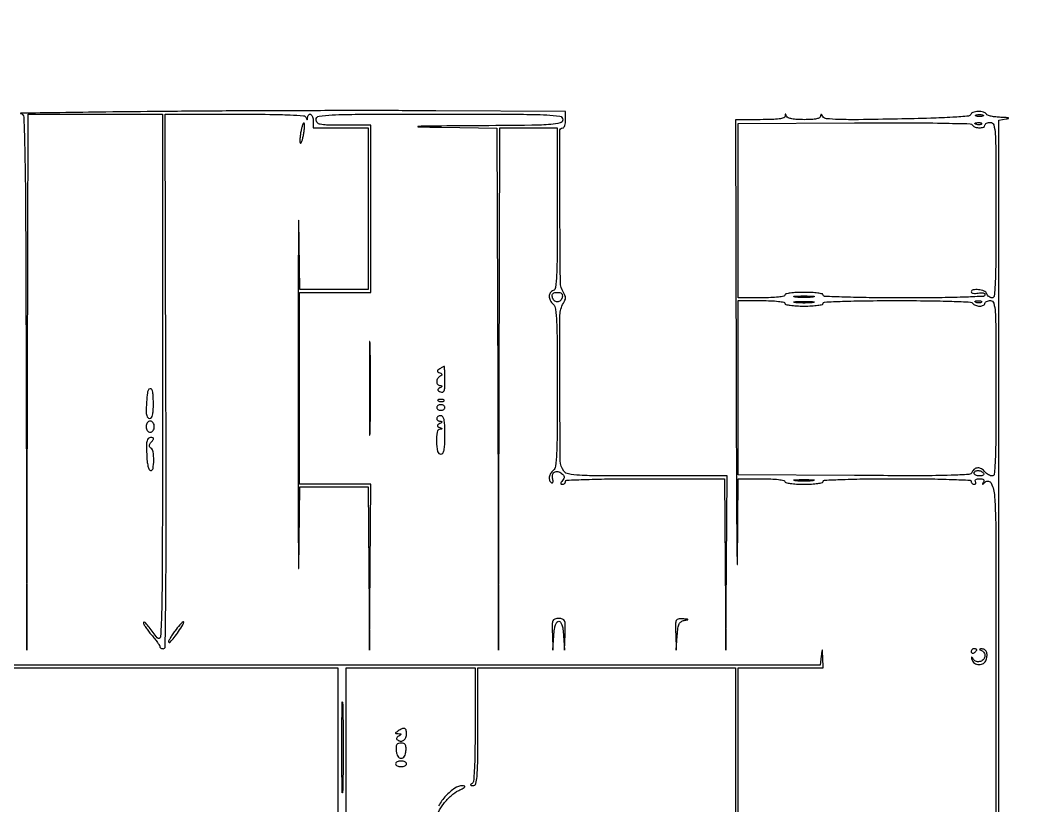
# Model space of a CAD drawing. Extents: x 23 to 255, y 40 to 184.
# Drawn here: x 136.47 to 167.8, y 77.05 to 101.29 of the extents above; entities that cross this region are included whole.
import ezdxf

# ---------------------------------------------------------------- set-up
doc = ezdxf.new("R2010")
doc.units = 0
doc.header["$MEASUREMENT"] = 0

msp = doc.modelspace()

# ---------------------------------------------------------------- linework, layer by layer
for points in [[(207.919475, 175.632891, 0.000007), (191.762556, 175.634099, 0.00002), (173.0434, 175.634494, 0.000013), (151.49745, 175.633531), (95.9364, 175.6296)], [(166.662, 58.2048), (166.662, 78.207081), (166.662, 98.209361), (166.89465, 98.244605, 0.039877), (166.960714, 98.260077, 0.739848), (166.960536, 98.27387, 0.057234), (166.893007, 98.285433, 0.00583), (166.730443, 98.292524, -0.019396), (166.574642, 98.30356, -0.025951), (166.434804, 98.326328, -0.024975), (166.324226, 98.356126, -0.177854), (166.2813, 98.3898, 0.197737), (166.19199, 98.454479, 0.065201), (166.027609, 98.47199, 0.066695), (165.868857, 98.446814, 0.244338), (165.798019, 98.378157, -0.301144), (165.735557, 98.329275, -0.004378), (165.243503, 98.294643, -0.008096), (164.565869, 98.263912, -0.002474), (163.540417, 98.239114, -0.001804), (162.339069, 98.220346, -0.011162), (161.721769, 98.226711, -0.014428), (161.345571, 98.249872, -0.23308), (161.240243, 98.314207, 0.017551), (161.203961, 98.367288, 0.196877), (161.182575, 98.380321, 0.407392), (161.168589, 98.370438, 0.042436), (161.164295, 98.32635, -0.279914), (161.134624, 98.278824, -0.064877), (161.041795, 98.246273, -0.03913), (160.889245, 98.226412, -0.012812), (160.66245, 98.2206, -0.015029), (160.445319, 98.227128, -0.033051), (160.280629, 98.248021, -0.042271), (160.16604, 98.28057, -0.209491), (160.119229, 98.32635, 0.009076), (160.095518, 98.38217, 0.295955), (160.083756, 98.3898, 0.382689), (160.074642, 98.381627, 0.011437), (160.069879, 98.32635, -0.311437), (160.030253, 98.276014, -0.040832), (159.889967, 98.244873, -0.026859), (159.662227, 98.225901, -0.007353), (159.3018, 98.2206), (158.5404, 98.2206), (158.5603, 90.03555, 0.000334), (158.569541, 87.053864, 0.001021), (158.581289, 85.03146, 0.006829), (158.592848, 84.494106, 0.978193), (158.603806, 84.49425), (158.627411, 87.138), (159.345305, 87.138, -0.009859), (159.634013, 87.132307, -0.01947), (159.862576, 87.114358, -0.015723), (160.033743, 87.088708, -0.36237), (160.0632, 87.0534, 0.350432), (160.090605, 87.0191, 0.020168), (160.2324, 86.992971, 0.022889), (160.422159, 86.974674, 0.01259), (160.6554, 86.9688, 0.01259), (160.888641, 86.974674, 0.022889), (161.0784, 86.992971, 0.020168), (161.220195, 87.0191, 0.350432), (161.2476, 87.0534, -0.400696), (161.285343, 87.092935, -0.002337), (161.8398, 87.116067, -0.006659), (162.549974, 87.132902, -0.002596), (163.5318, 87.138, -0.002596), (164.513626, 87.132902, -0.006659), (165.2238, 87.116067, -0.002337), (165.778257, 87.092935, -0.400696), (165.816, 87.0534, 0.105053), (165.822858, 87.02112, 0.099167), (165.842318, 86.993651, 0.09642), (165.871393, 86.97524, 0.093332), (165.905593, 86.9688, 0.108972), (165.935621, 86.975423, 0.182303), (165.953509, 86.993651, 0.161196), (165.956141, 87.021074, 0.082592), (165.9429, 87.0534, -0.210115), (165.938414, 87.085381, -0.178861), (165.958609, 87.113149, -0.100989), (166.004796, 87.131956, -0.046386), (166.0698, 87.138, -0.039808), (166.145486, 87.131965, -0.142289), (166.18893, 87.111415, -0.231416), (166.202807, 87.077796, -0.11313), (166.189282, 87.03225, 0.009535), (166.159389, 86.976863, 0.561535), (166.164305, 86.9688, 0.184745), (166.180907, 86.975151, 0.004358), (166.243509, 87.03225, -0.504241), (166.432103, 86.996782, -0.097558), (166.536174, 86.599714, -0.01479), (166.572259, 85.481276, -0.000669), (166.5774, 81.639), (166.5774, 76.14)], [(158.625, 76.14), (158.625, 78.7203), (158.625, 81.3006), (159.9363, 81.3006), (161.2476, 81.3006), (161.234061, 81.61785, 0.000452), (161.224192, 81.844295, 0.202828), (161.21783, 81.857646, 0.602997), (161.210855, 81.855026, 0.000683), (161.186401, 81.66015), (161.15228, 81.3852), (147.62164, 81.3852), (134.091, 81.3852)], [(146.5272, 76.3938), (146.5272, 78.8472), (146.5272, 81.3006), (148.5153, 81.3006), (150.5034, 81.3006), (150.5034, 79.53105, -0.002767), (150.498565, 78.657256, -0.011806), (150.480476, 78.135844, -0.011223), (150.452648, 77.791897, -0.27786), (150.39765, 77.718829, 0.051902), (150.363976, 77.700987, 0.449116), (150.361943, 77.686091, 0.185333), (150.383558, 77.674404, 0.021021), (150.43995, 77.669479, 0.342884), (150.524348, 77.729168, 0.05332), (150.565206, 77.943867, 0.018737), (150.584374, 78.378763, 0.001644), (150.588, 79.4817), (150.588, 81.3006), (154.5642, 81.3006), (158.5404, 81.3006), (158.5404, 69.7527)], [(149.371024, 76.847189, -0.044029), (149.538901, 77.109639, -0.043514), (149.763477, 77.353602, -0.068657), (149.997486, 77.514619, 0.008746), (150.139539, 77.589128, 0.096971), (150.188581, 77.629927, 0.536894), (150.181196, 77.653639, 0.070792), (150.118082, 77.662669, 0.151748), (149.876805, 77.587916, 0.055724), (149.603887, 77.351922, 0.054481), (149.376234, 77.044648, 0.092821)]]:
    msp.add_lwpolyline(points, format="xyb")
for points in [[(140.8167, 98.473286, 0.000449), (139.107356, 98.4552, 0.000788), (137.693384, 98.43674, 0.000174), (136.481057, 98.418579, 0.927576), (136.480533, 98.409836, -0.365279), (136.578643, 98.301405, -0.003641), (136.609747, 97.180417, -0.004129), (136.633191, 95.259028, -0.000321), (136.650155, 90.12015), (136.672143, 81.8505), (136.692871, 90.12015), (136.7136, 98.3898), (138.7863, 98.3898), (140.859, 98.3898), (140.85632, 90.20475, -0.000264), (140.851731, 84.835981, -0.004771), (140.832974, 83.119017, -0.011068), (140.796457, 82.262289, -0.694332), (140.693119, 82.2312, 0.00172), (140.442463, 82.559113, 0.02056), (140.340069, 82.681371, 0.122985), (140.293231, 82.712578, 0.509332), (140.269689, 82.6965, 0.138565), (140.281859, 82.648016, 0.015357), (140.342366, 82.549772, 0.017776), (140.423736, 82.435377, 0.013508), (140.5206, 82.3158, -0.009793), (140.617683, 82.197755, -0.013597), (140.699624, 82.088041, -0.010057), (140.762863, 81.994441, -0.143712), (140.774202, 81.95625, 0.163055), (140.782395, 81.932045, 0.095662), (140.805406, 81.911436, 0.077048), (140.83969, 81.897509, 0.058061), (140.88015, 81.892792, 0.410446), (140.941494, 81.953341, 0.000713), (140.960015, 83.559159, 0.002708), (140.97086, 85.871184, 0.000497), (140.963519, 90.141292), (140.941137, 98.3898), (143.092619, 98.3898, -0.002199), (144.165095, 98.385084, -0.009841), (144.793242, 98.367191, -0.008267), (145.210497, 98.34016, -0.283781), (145.286771, 98.28405, 0.009076), (145.310482, 98.22823, 0.295955), (145.322244, 98.2206, 0.382689), (145.331358, 98.228773, 0.011437), (145.336121, 98.28405, -0.142454), (145.368404, 98.373578, -0.388745), (145.428854, 98.385844, -0.178729), (145.490855, 98.308498, -0.080674), (145.512, 98.1783), (145.512, 97.9668), (146.358, 97.9668), (147.204, 97.9668), (147.204, 95.4711), (147.204, 92.9754), (146.147953, 92.9754), (145.091905, 92.9754), (145.067783, 95.11155, 0.985912), (145.058858, 95.111576, 0.003196), (145.050809, 94.358742, 0.000794), (145.045419, 92.370587, 0.000288), (145.043873, 89.5491, 0.000281), (145.045524, 86.745999, 0.000867), (145.050989, 84.851288, 0.006105), (145.059135, 84.367265, 0.980953), (145.067801, 84.36735), (145.091518, 86.8842), (146.1465, 86.8842), (147.201482, 86.8842), (147.225199, 84.36735), (147.248915, 81.8505), (147.268758, 84.40965), (147.2886, 86.9688), (146.1888, 86.9688), (145.089, 86.9688), (145.089, 89.9298), (145.089, 92.8908), (146.1888, 92.8908), (147.2886, 92.8908), (147.2886, 95.4711), (147.2886, 98.0514), (146.4426, 98.0514, -0.003852), (145.923696, 98.055398, -0.045528), (145.7235, 98.07678, -0.160003), (145.632315, 98.128351, -0.186821), (145.5966, 98.2206, -0.369158), (145.687395, 98.326817, -0.027963), (146.093625, 98.36771, -0.010499), (146.907628, 98.386777, -0.000606), (149.4036, 98.3898, -0.000606), (151.899572, 98.386777, -0.010499), (152.713575, 98.36771, -0.027963), (153.119805, 98.326817, -0.369158), (153.2106, 98.2206, -0.341328), (153.131389, 98.118084, -0.04656), (152.845994, 98.071432, -0.014583), (152.252489, 98.04779, -0.000894), (150.48225, 98.032103, 0.000367), (149.125809, 98.021512, 0.008701), (148.743445, 98.01159, 0.968131), (148.743561, 98.001022, 0.001742), (149.466623, 97.988052), (151.179346, 97.963299), (151.201355, 89.9069), (151.223364, 81.8505), (151.244082, 89.90865), (151.2648, 97.9668), (152.1531, 97.9668), (153.0414, 97.9668), (153.0414, 95.480151, -0.001486), (153.03727, 94.090097, -0.011018), (153.018756, 93.428521, -0.015289), (152.987302, 93.039042, -0.280321), (152.9145, 92.944806, 0.077519), (152.865989, 92.916958, 0.065059), (152.824877, 92.874133, 0.066757), (152.797076, 92.823455, 0.092369), (152.7876, 92.772598, 0.079534), (152.796633, 92.71617, 0.037913), (152.824877, 92.648091, 0.036345), (152.865936, 92.579857, 0.042786), (152.9145, 92.522186, -0.169921), (152.985117, 92.375537, -0.015731), (153.018058, 91.968147, -0.010659), (153.036972, 91.290532, -0.001647), (153.0414, 89.946202, -0.001609), (153.037052, 88.595403, -0.010801), (153.018245, 87.924784, -0.015626), (152.985732, 87.523721, -0.193859), (152.9145, 87.3918, 0.081706), (152.831436, 87.296137, 0.105189), (152.792443, 87.186731, 0.128503), (152.804758, 87.086991, 0.161065), (152.86431, 87.015976, 0.214761), (152.889333, 87.012692, 0.249166), (152.906214, 87.029425, 0.103734), (152.910075, 87.070088, 0.035946), (152.89924, 87.128335, -0.115801), (152.896008, 87.256536, -0.20191), (152.955411, 87.342654, -0.202323), (153.058407, 87.360254, -0.116196), (153.173049, 87.303259, -0.048818), (153.228467, 87.247297, -0.139547), (153.249877, 87.197445, -0.148503), (153.241195, 87.145787, -0.057907), (153.201284, 87.084475, 0.022742), (153.158716, 87.028158, 0.149283), (153.148198, 86.994797, 0.318696), (153.161595, 86.975548, 0.08665), (153.200241, 86.9688, 0.087854), (153.236498, 86.97522, 0.094595), (153.267306, 86.993651, 0.100072), (153.287914, 87.021127, 0.111474), (153.2952, 87.0534, -0.401763), (153.333243, 87.093103, -0.002052), (153.929399, 87.11612, -0.006217), (154.691172, 87.132921, -0.002404), (155.747395, 87.138), (158.199589, 87.138), (158.223194, 84.49425), (158.246799, 81.8505), (158.2667, 84.53655), (158.2866, 87.2226), (155.821377, 87.2226, -0.001328), (154.348878, 87.226511, -0.013016), (153.727782, 87.245984, -0.027653), (153.385634, 87.284697, -0.190644), (153.243767, 87.37065, -0.16118), (153.13404, 87.691317, -0.001903), (153.119885, 89.946041, -0.002137), (153.123917, 92.184337, -0.138926), (153.23095, 92.553548, 0.041423), (153.278575, 92.646052, 0.098479), (153.293601, 92.7216, 0.098479), (153.278575, 92.797148, 0.041423), (153.23095, 92.889652, -0.137908), (153.137131, 93.210881, -0.001516), (153.120957, 95.508401, -0.000816), (153.115343, 97.871472, -0.414431), (153.2106, 97.9668, 0.253967), (153.243104, 97.984448, 0.063151), (153.270349, 98.040874, 0.049137), (153.289043, 98.122367, 0.031836), (153.2952, 98.218967), (153.2952, 98.471135), (149.29785, 98.493917, 0.001323), (147.44501, 98.499573, 0.00071), (145.157605, 98.497255, 0.000706), (142.824052, 98.488282, 0.001106)], [(145.1266, 97.8446, 0.014639), (145.107497, 97.723272, 0.020615), (145.098126, 97.614162, 0.017419), (145.097275, 97.525575, 0.192366), (145.11099, 97.49361, 0.497834), (145.130973, 97.496395, 0.037201), (145.157875, 97.554414, 0.028779), (145.185972, 97.64452, 0.01482), (145.2112, 97.76, 0.014639), (145.230303, 97.881328, 0.020615), (145.239674, 97.990438, 0.017419), (145.240525, 98.079025, 0.192366), (145.22681, 98.11099, 0.497834), (145.206827, 98.108205, 0.037201), (145.179925, 98.050186, 0.028779), (145.151828, 97.96008, 0.01482)], [(165.857114, 98.053318, 0.178694), (165.937356, 97.990582, 0.07637), (166.073887, 97.968904, 0.088375), (166.19595, 97.990016, 0.315712), (166.239, 98.0514, -0.191087), (166.251815, 98.083707, -0.088204), (166.288703, 98.111149, -0.068025), (166.343446, 98.129766, -0.048028), (166.4082, 98.136, -0.341614), (166.510136, 98.057153, -0.047946), (166.554928, 97.77645, -0.014718), (166.574272, 97.190219, -0.000888), (166.5774, 95.4288, -0.001408), (166.573258, 93.958209, -0.009468), (166.555329, 93.228604, -0.010092), (166.526947, 92.783568, -0.389856), (166.459551, 92.7216, -0.096313), (166.41086, 92.731067, -0.06686), (166.362016, 92.758877, -0.064359), (166.32043, 92.799988, -0.074185), (166.293006, 92.8485, 0.213136), (166.211295, 92.930049, 0.062989), (166.035417, 92.972829, 0.071934), (165.870729, 92.96775, 0.363993), (165.816, 92.902532, 0.285831), (165.831519, 92.877602, 0.076393), (165.878128, 92.862945, 0.053628), (165.946438, 92.859867, 0.031701), (166.0275, 92.870094, -0.037491), (166.112002, 92.879764, -0.072403), (166.179548, 92.872607, -0.112088), (166.222973, 92.850364, -0.222095), (166.239, 92.816062, -0.398842), (166.193183, 92.767761, -0.003733), (165.659066, 92.743551, -0.007409), (164.913908, 92.726398, -0.002049), (163.7433, 92.7216, -0.002359), (162.66781, 92.726674, -0.006112), (161.892675, 92.743467, -0.001987), (161.285715, 92.766456, -0.402014), (161.2476, 92.8062, 0.350432), (161.220195, 92.8405, 0.020168), (161.0784, 92.866629, 0.022889), (160.888641, 92.884926, 0.01259), (160.6554, 92.8908, 0.01259), (160.422159, 92.884926, 0.022889), (160.2324, 92.866629, 0.020168), (160.090605, 92.8405, 0.350432), (160.0632, 92.8062, -0.362465), (160.033726, 92.770884, -0.015687), (159.862275, 92.745238, -0.019442), (159.63334, 92.727292, -0.009838), (159.3441, 92.7216), (158.625, 92.7216), (158.625, 95.41261), (158.625, 98.103619), (162.214322, 98.121728, -0.001589), (163.796536, 98.124684, -0.004367), (164.912707, 98.113473, -0.001256), (165.784559, 98.09491, -0.253591)], [(166.131487, 98.084888, -0.126455), (166.103829, 98.068539, -0.060344), (166.062772, 98.061842, -0.05415), (166.015603, 98.065008, -0.051402), (165.969338, 98.078209, -0.054073), (165.934087, 98.096952, -0.470617), (165.932628, 98.11237, -0.168741), (165.957311, 98.124326, -0.018894), (166.02045, 98.129321, -0.028489), (166.079347, 98.128391, -0.077125), (166.119954, 98.119024, -0.208169), (166.135397, 98.103403, -0.296942)], [(166.17555, 98.333771, -0.057986), (166.127327, 98.320545, -0.037979), (166.0698, 98.316169, -0.037979), (166.012273, 98.320545, -0.057986), (165.96405, 98.333771, -0.174857), (165.946336, 98.349615, -0.447206), (165.951492, 98.363907, -0.078554), (165.994384, 98.373803, -0.017491), (166.0698, 98.376442, -0.017491), (166.145216, 98.373803, -0.078554), (166.188108, 98.363907, -0.447206), (166.193264, 98.349615, -0.174857)], [(153.194495, 92.74275, -0.076985), (153.174234, 92.686179, -0.076288), (153.137762, 92.63819, -0.081628), (153.091138, 92.605897, -0.111169), (153.0414, 92.5947, -0.111169), (152.991662, 92.605897, -0.081628), (152.945038, 92.63819, -0.076288), (152.908566, 92.686179, -0.076985), (152.888305, 92.74275, -0.080835), (152.886367, 92.809742, -0.169023), (152.909568, 92.855729, -0.141833), (152.959997, 92.882424, -0.051314), (153.0414, 92.8908, -0.051314), (153.122803, 92.882424, -0.141833), (153.173232, 92.855729, -0.169023), (153.196433, 92.809742, -0.080835)], [(160.93035, 92.745001, -0.019375), (160.805162, 92.734369, -0.011494), (160.6554, 92.730926, -0.011494), (160.505638, 92.734369, -0.019375), (160.38045, 92.745001, -0.108536), (160.34524, 92.757444, -0.707215), (160.3478, 92.769099, -0.025693), (160.458319, 92.77708, -0.005179), (160.6554, 92.779122, -0.005179), (160.852481, 92.77708, -0.025693), (160.963, 92.769099, -0.707215), (160.96556, 92.757444, -0.108536)], [(160.0632, 92.5524, 0.350432), (160.090605, 92.5181, 0.020168), (160.2324, 92.491971, 0.022889), (160.422159, 92.473674, 0.01259), (160.6554, 92.4678, 0.01259), (160.888641, 92.473674, 0.022889), (161.0784, 92.491971, 0.020168), (161.220195, 92.5181, 0.350432), (161.2476, 92.5524, -0.400662), (161.285334, 92.59193, -0.002347), (161.838552, 92.615065, -0.006673), (162.547192, 92.631902, -0.002602), (163.526807, 92.637, -0.002745), (164.490968, 92.631708, -0.006323), (165.215848, 92.61458, -0.002326), (165.792698, 92.59096, -0.247805), (165.8583, 92.5524, 0.111412), (165.890112, 92.519951, 0.050262), (165.943463, 92.492651, 0.046318), (166.008102, 92.474067, 0.046881), (166.074793, 92.4678, 0.049547), (166.13763, 92.474042, 0.069539), (166.190764, 92.492651, 0.089706), (166.226524, 92.520101, 0.186414), (166.239, 92.5524, -0.191087), (166.251815, 92.584707, -0.088204), (166.288703, 92.612149, -0.068025), (166.343446, 92.630766, -0.048028), (166.4082, 92.637, -0.341614), (166.510136, 92.558153, -0.047946), (166.554928, 92.27745, -0.014718), (166.574272, 91.691219, -0.000888), (166.5774, 89.9298, -0.001429), (166.573225, 88.468884, -0.009327), (166.55534, 87.735055, -0.009559), (166.527263, 87.283816, -0.390609), (166.460859, 87.2226, -0.086594), (166.408603, 87.231718, -0.04354), (166.347615, 87.259877, -0.041499), (166.287909, 87.300944, -0.048188), (166.239, 87.3495, 0.087577), (166.131978, 87.440261, 0.134169), (166.015207, 87.471563, 0.161222), (165.913628, 87.43739, 0.140965), (165.845864, 87.3476, -0.292211), (165.741897, 87.270869, -0.00919), (165.190991, 87.243949, -0.007927), (164.263619, 87.230416, -0.000946), (162.21072, 87.23689), (158.625, 87.254981), (158.625, 89.94599), (158.625, 92.637), (159.3441, 92.637, -0.009838), (159.63334, 92.631308, -0.019442), (159.862275, 92.613362, -0.015687), (160.033726, 92.587716, -0.362465)], [(160.93035, 92.575801, -0.019375), (160.805162, 92.565169, -0.011494), (160.6554, 92.561726, -0.011494), (160.505638, 92.565169, -0.019375), (160.38045, 92.575801, -0.108536), (160.34524, 92.588244, -0.707215), (160.3478, 92.599899, -0.025693), (160.458319, 92.60788, -0.005179), (160.6554, 92.609922, -0.005179), (160.852481, 92.60788, -0.025693), (160.963, 92.599899, -0.707215), (160.96556, 92.588244, -0.108536)], [(166.131487, 92.585888, -0.126455), (166.103829, 92.569539, -0.060344), (166.062772, 92.562842, -0.05415), (166.015603, 92.566008, -0.051402), (165.969338, 92.579209, -0.054073), (165.934087, 92.597952, -0.470617), (165.932628, 92.61337, -0.168741), (165.957311, 92.625326, -0.018894), (166.02045, 92.630321, -0.028489), (166.079347, 92.629391, -0.077125), (166.119954, 92.620024, -0.208169), (166.135397, 92.604403, -0.296942)], [(147.241552, 89.9298, 0.000829), (147.243086, 89.004514, 0.004156), (147.249109, 88.486445, 0.941008), (147.257936, 88.486084, 0.020416), (147.267279, 88.63965, 0.003141), (147.275301, 89.226967, 0.001844), (147.277892, 89.9298, 0.001844), (147.275301, 90.632633, 0.003141), (147.267279, 91.21995, 0.020416), (147.257936, 91.373516, 0.941008), (147.249109, 91.373155, 0.004156), (147.243086, 90.855086, 0.000829)], [(149.415177, 90.530945, 0.024328), (149.355477, 90.488919, 0.231185), (149.342155, 90.461646, 0.261376), (149.356183, 90.436644, 0.030176), (149.415177, 90.405341, -0.029071), (149.469657, 90.376587, -0.237671), (149.484163, 90.353469, -0.276624), (149.473238, 90.330623, -0.037103), (149.42475, 90.30345, 0.08292), (149.384309, 90.275659, 0.061238), (149.350064, 90.233391, 0.060848), (149.326875, 90.183755, 0.079041), (149.319, 90.13425, 0.086757), (149.327018, 90.088387, 0.09314), (149.350064, 90.049225, 0.098871), (149.384406, 90.022789, 0.11214), (149.42475, 90.013105, -0.032399), (149.472352, 90.009431, -0.401179), (149.48258, 89.996412, -0.214916), (149.471231, 89.976612, -0.015488), (149.417657, 89.940278, 0.034191), (149.363946, 89.900842, 0.265879), (149.353705, 89.87273, 0.234956), (149.372462, 89.847106, 0.027745), (149.438807, 89.817328, 0.166925), (149.505264, 89.814961, 0.236048), (149.547495, 89.855003, 0.077011), (149.568164, 89.959835, 0.010237), (149.5728, 90.186255, 0.004717), (149.57128, 90.347345, 0.007891), (149.566587, 90.482743, 0.00249), (149.56021, 90.597727, 0.414444), (149.55165, 90.605305, 0.103102), (149.538375, 90.601678, 0.00669), (149.502837, 90.582927, 0.009518), (149.460892, 90.559027, 0.006942)], [(140.412705, 89.86635, 0.085356), (140.398658, 89.822912, 0.006902), (140.383208, 89.703495, 0.00914), (140.369265, 89.559589, 0.006895), (140.359022, 89.40105, 0.014476), (140.354773, 89.205928, 0.058536), (140.36948, 89.088037, 0.122737), (140.403524, 89.023483, 0.213466), (140.45781, 88.9992, 0.233502), (140.513409, 89.026662, 0.100957), (140.550432, 89.102917, 0.049967), (140.571265, 89.23991, 0.012766), (140.577, 89.4645, 0.018398), (140.567109, 89.73322, 0.078794), (140.530542, 89.888802, 0.376119), (140.475488, 89.916297, 0.210898)], [(149.319, 89.3376, 0.148195), (149.328777, 89.305337, 0.098894), (149.356277, 89.277851, 0.082425), (149.397386, 89.259319, 0.064853), (149.4459, 89.253, 0.064853), (149.494414, 89.259319, 0.082425), (149.535523, 89.277851, 0.098894), (149.563023, 89.305337, 0.148195), (149.5728, 89.3376, 0.148195), (149.563023, 89.369863, 0.098894), (149.535523, 89.397349, 0.082425), (149.494414, 89.415881, 0.064853), (149.4459, 89.4222, 0.064853), (149.397386, 89.415881, 0.082425), (149.356277, 89.397349, 0.098894), (149.328777, 89.369863, 0.148195)], [(149.387738, 89.533609, 0.051402), (149.434003, 89.520408, 0.05415), (149.481172, 89.517242, 0.060344), (149.522229, 89.523939, 0.126455), (149.549888, 89.540288, 0.296942), (149.553797, 89.558803, 0.208169), (149.538354, 89.574424, 0.077125), (149.497747, 89.583791, 0.028489), (149.43885, 89.584721, 0.018894), (149.375711, 89.579726, 0.168741), (149.351028, 89.56777, 0.470617), (149.352487, 89.552352, 0.054073)], [(149.319, 88.9992, 0.123684), (149.327131, 88.966833, 0.099425), (149.350064, 88.939071, 0.089546), (149.384353, 88.92018, 0.07833), (149.42475, 88.913305, -0.037088), (149.470597, 88.909334, -0.404726), (149.480672, 88.895833, -0.205841), (149.468499, 88.875248, -0.016505), (149.415177, 88.838945, 0.022213), (149.355056, 88.797002, 0.233412), (149.342155, 88.770871, 0.275386), (149.355968, 88.747692, 0.029355), (149.415177, 88.72002, -0.013489), (149.467931, 88.697374, -0.244218), (149.478824, 88.683317, -0.422144), (149.471134, 88.672515, -0.02254), (149.42475, 88.667479, 0.354305), (149.330394, 88.580614, 0.043335), (149.312585, 88.279567, 0.043404), (149.346945, 87.980223, 0.356484), (149.4459, 87.8994, 0.241448), (149.508156, 87.931324, 0.103378), (149.547118, 88.01925, 0.044348), (149.567631, 88.185926, 0.008455), (149.5728, 88.4916, 0.008455), (149.567631, 88.797274, 0.044348), (149.547118, 88.96395, 0.103378), (149.508156, 89.051876, 0.241448), (149.4459, 89.0838, 0.064853), (149.397386, 89.077481, 0.082425), (149.356277, 89.058949, 0.098894), (149.328777, 89.031463, 0.148195)], [(140.3514, 88.7454, 0.072314), (140.360864, 88.680308, 0.08892), (140.388413, 88.62555, 0.10214), (140.429591, 88.589161, 0.130775), (140.4783, 88.5762, 0.130775), (140.527009, 88.589161, 0.10214), (140.568188, 88.62555, 0.08892), (140.595736, 88.680308, 0.072314), (140.6052, 88.7454, 0.072314), (140.595736, 88.810492, 0.08892), (140.568188, 88.86525, 0.10214), (140.527009, 88.901639, 0.130775), (140.4783, 88.9146, 0.130775), (140.429591, 88.901639, 0.10214), (140.388413, 88.86525, 0.08892), (140.360864, 88.810492, 0.072314)], [(140.369434, 87.8994, 0.014143), (140.383715, 87.682927, 0.034028), (140.409641, 87.52448, 0.046022), (140.44433, 87.420568, 0.297493), (140.488402, 87.3918, 0.366433), (140.564851, 87.456517, 0.038547), (140.587261, 87.708266, 0.038251), (140.570271, 87.970349, 0.222194), (140.496513, 88.083302, -0.115213), (140.462452, 88.117297, -0.165244), (140.452833, 88.158488, -0.111333), (140.469738, 88.20952, -0.037794), (140.515249, 88.273652, 0.017329), (140.572621, 88.347871, 0.208974), (140.580025, 88.382369, 0.31857), (140.558924, 88.402159, 0.034152), (140.488132, 88.407, 0.190163), (140.420148, 88.380174, 0.148428), (140.380057, 88.310864, 0.057723), (140.364173, 88.17262, 0.009167)], [(160.93035, 87.076801, -0.019375), (160.805162, 87.066169, -0.011494), (160.6554, 87.062726, -0.011494), (160.505638, 87.066169, -0.019375), (160.38045, 87.076801, -0.108536), (160.34524, 87.089244, -0.707215), (160.3478, 87.100899, -0.025693), (160.458319, 87.10888, -0.005179), (160.6554, 87.110922, -0.005179), (160.852481, 87.10888, -0.025693), (160.963, 87.100899, -0.707215), (160.96556, 87.089244, -0.108536)], [(166.1967, 87.3072, -0.202618), (166.201658, 87.275211, -0.181468), (166.182458, 87.247451, -0.104212), (166.137869, 87.228652, -0.047867), (166.074793, 87.2226, -0.0466), (166.008122, 87.228827, -0.066561), (165.951769, 87.247451, -0.086673), (165.913749, 87.274884, -0.195654), (165.9006, 87.3072, -0.142666), (165.909996, 87.339461, -0.09965), (165.93641, 87.366949, -0.08433), (165.975909, 87.385467, -0.067639), (166.022507, 87.3918, -0.061875), (166.073017, 87.385525, -0.051278), (166.123963, 87.366949, -0.053305), (166.167738, 87.339588, -0.08825)], [(141.241198, 82.437144, 0.014427), (141.156013, 82.318513, 0.022952), (141.090925, 82.211874, 0.019088), (141.047172, 82.124433, 0.312397), (141.052727, 82.093873, 0.429072), (141.096177, 82.094969, 0.014894), (141.217878, 82.237956, 0.021131), (141.353338, 82.422535, 0.016621), (141.484621, 82.63305, 0.081974), (141.514386, 82.711938, 0.701029), (141.493007, 82.724904, 0.049195), (141.391539, 82.625333, 0.011229)], [(152.88785, 82.33695), (152.903499, 81.8505), (152.934571, 82.29465, -0.015637), (152.955186, 82.49784, -0.047924), (152.986458, 82.632514, -0.083259), (153.028729, 82.71175, -0.232717), (153.0837, 82.7388, -0.232717), (153.138671, 82.71175, -0.083259), (153.180942, 82.632514, -0.047924), (153.212214, 82.49784, -0.015637), (153.232829, 82.29465), (153.263901, 81.8505), (153.27955, 82.33695, 0.007455), (153.284839, 82.643504, 0.096573), (153.26334, 82.75517, 0.233471), (153.205554, 82.806812, 0.067751), (153.0837, 82.8234, 0.067751), (152.961846, 82.806812, 0.233471), (152.90406, 82.75517, 0.096573), (152.882561, 82.643504, 0.007455)], [(156.69485, 82.33695), (156.710499, 81.8505), (156.741386, 82.289321, -0.013728), (156.764996, 82.530144, -0.075997), (156.800472, 82.654982, -0.142337), (156.860571, 82.724711, -0.096556), (156.958386, 82.76425, 0.004728), (157.062303, 82.785432, 0.590646), (157.065408, 82.795714, 0.186517), (157.046012, 82.804567, 0.002482), (156.91185, 82.811879, 0.050516), (156.771897, 82.80467, 0.252626), (156.711359, 82.758905, 0.10884), (156.688936, 82.654606, 0.006773)], [(165.816, 81.803207, 0.108972), (165.822623, 81.773179, 0.182303), (165.840851, 81.755291, 0.161196), (165.868274, 81.752659, 0.082592), (165.9006, 81.7659, 0.029505), (165.932983, 81.788657, 0.035638), (165.960349, 81.813786, 0.038439), (165.979655, 81.837665, 0.151918), (165.9852, 81.855493, 0.210953), (165.978901, 81.869759, 0.081139), (165.960349, 81.881841, 0.061769), (165.932989, 81.890064, 0.042167), (165.9006, 81.8928, 0.105053), (165.86832, 81.885942, 0.099167), (165.840851, 81.866482, 0.09642), (165.82244, 81.837407, 0.093332)], [(166.13325, 81.836771, -0.089418), (166.173682, 81.811316, -0.065361), (166.207936, 81.770649, -0.064145), (166.231101, 81.721616, -0.078471), (166.239, 81.671595, -0.177082), (166.200467, 81.566207, -0.144025), (166.099506, 81.499532, -0.143001), (165.977958, 81.497892, -0.174322), (165.885621, 81.563222, 0.004625), (165.837962, 81.630106, 0.288408), (165.825046, 81.635278, 0.431312), (165.818987, 81.625942, 0.006159), (165.837336, 81.5544, 0.179303), (165.915949, 81.443866, 0.147272), (166.054966, 81.400053, 0.145953), (166.195994, 81.440148, 0.175936), (166.279494, 81.548711, 0.065388), (166.303776, 81.684662, 0.117418), (166.282748, 81.795424, 0.157125), (166.220522, 81.864526, 0.149142), (166.128257, 81.886121, 0.020128), (166.082767, 81.881261, 0.400844), (166.074916, 81.871178, 0.263902), (166.084154, 81.858151, 0.013592)], [(146.421269, 77.59935, -0.021204), (146.411879, 77.450791, -0.938793), (146.403009, 77.451168, -0.004318), (146.396955, 77.952252, -0.000861), (146.395414, 78.8472, -0.000861), (146.396955, 79.742148, -0.004318), (146.403009, 80.243232, -0.938793), (146.411879, 80.243609, -0.021204), (146.421269, 80.09505, -0.003264), (146.42933, 79.526989, -0.001915), (146.431934, 78.8472, -0.001915), (146.42933, 78.167411, -0.003264)], [(148.1346, 79.3548, 0.007698), (148.059883, 79.304867, 0.246379), (148.05, 79.286027, 0.392993), (148.061538, 79.273615, 0.013145), (148.1346, 79.2702, -0.016433), (148.200952, 79.266662, -0.34396), (148.214585, 79.253994, -0.285485), (148.206695, 79.235157, -0.013296), (148.146718, 79.19488, 0.045108), (148.099247, 79.158421, 0.167837), (148.08166, 79.125696, 0.218762), (148.090227, 79.094765, 0.079241), (148.125568, 79.064282, 0.137682), (148.220976, 79.036854, 0.172306), (148.307411, 79.066942, 0.140688), (148.367553, 79.152079, 0.084067), (148.3884, 79.275193, 0.060115), (148.375297, 79.383782, 0.26246), (148.332637, 79.429253, 0.188965), (148.258989, 79.42412, 0.032668)], [(148.068033, 78.744471, 0.041752), (148.084162, 78.644211, 0.082025), (148.116026, 78.570219, 0.11207), (148.161891, 78.525095, 0.139405), (148.2192, 78.5088, 0.139405), (148.276509, 78.525095, 0.11207), (148.322374, 78.570219, 0.082025), (148.354238, 78.644211, 0.041752), (148.370367, 78.744471, 0.031868), (148.371836, 78.863556, 0.13047), (148.349923, 78.931767, 0.179324), (148.301742, 78.96806, 0.072807), (148.2192, 78.980143, 0.072807), (148.136658, 78.96806, 0.179324), (148.088477, 78.931767, 0.13047), (148.066564, 78.863556, 0.031868)], [(148.05, 78.3396, 0.191087), (148.062815, 78.307293, 0.088204), (148.099703, 78.279851, 0.068025), (148.154446, 78.261234, 0.048028), (148.2192, 78.255, 0.048028), (148.283954, 78.261234, 0.068025), (148.338698, 78.279851, 0.088204), (148.375585, 78.307293, 0.191087), (148.3884, 78.3396, 0.191087), (148.375585, 78.371907, 0.088204), (148.338698, 78.399349, 0.068025), (148.283954, 78.417966, 0.048028), (148.2192, 78.4242, 0.048028), (148.154446, 78.417966, 0.068025), (148.099703, 78.399349, 0.088204), (148.062815, 78.371907, 0.191087)]]:
    msp.add_lwpolyline(points, format="xyb", close=True)
msp.add_lwpolyline([(134.514, 81.3006), (140.3937, 81.3006), (146.2734, 81.3006), (146.2734, 78.5511), (146.2734, 75.8016)])

doc.saveas('drawing.dxf')
